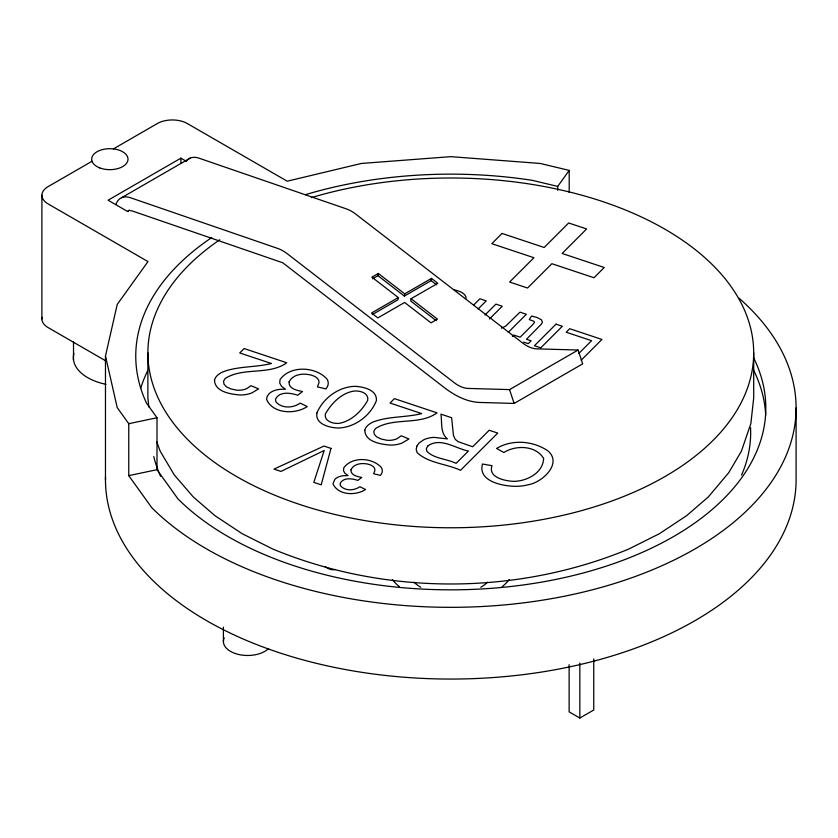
<?xml version="1.0" encoding="UTF-8"?>
<svg xmlns="http://www.w3.org/2000/svg" width="838" height="838" viewBox="0 0 838 838"><rect width="100%" height="100%" fill="white"/><g stroke="black" fill="none" stroke-linecap="round" stroke-linejoin="round"><path stroke-width="1.26" d="M465.918 298.538L465.97 296.914C464.105 292.378 458.669 290.933 454.332 289.906M377.959 275.692L378.315 273.46L404.712 293.845L404.356 296.076L377.959 275.692L372.596 278.782M378.315 273.46L371.883 277.169L398.28 297.553L397.924 299.795L372.271 314.606M404.712 293.845L431.486 278.394L437.824 283.286L411.049 298.737L410.693 300.978L436.074 320.577M404.356 296.076L431.13 280.625L431.486 278.394M105.473 479.682L105.473 356.024L117.236 304.424L147.98 261.582L48.112 203.917A21.201 12.245 0 0 1 48.112 186.612L92.023 161.263M557.71 190.31L557.71 186.413L569.201 170.397L540.154 163.452L450.781 156.654L361.408 163.452L287.193 181.197L187.335 123.542A21.201 12.245 0 0 0 157.345 123.542L113.434 148.892M473.606 305.063L479.891 298.778L486.229 300.884L478.142 308.981M484.972 315.046L495.907 304.11L502.234 306.226L489.476 318.985M508.289 332.309L526.337 314.26L520.01 312.145L505.681 326.129L501.365 328.129M512.385 336.478L513.799 335.053L520.178 337.18L532.79 324.557L534.466 322.441L534.089 321.363L529.26 319.592L531.575 316.062L536.687 317.33L541.411 319.739L542.427 322.284L541.411 324.076L526.474 339.275L531.114 340.825L528.275 343.664L523.624 342.124M578.901 353.374L591.586 340.689L566.174 332.225L569.693 328.706L601.925 339.453L581.163 360.214M186.581 161.441L180.903 158.162L108.081 200.209L127.355 211.344L129.597 210.045M121.583 197.716L190.121 158.141M398.28 297.553L371.517 313.014L377.844 317.906L404.618 302.455L431.025 322.84L437.446 319.131L411.049 298.737M116.063 204.126A27.266 15.744 60 0 1 130.519 197.747L277.692 248.425A38.286 22.102 60 0 1 286.764 253.338L454.028 382.537A33.499 19.337 60 0 0 468.138 388.423L509.546 389.607L578.084 350.043L582.682 363.86L514.134 403.434L479.807 402.45A83.748 48.353 60 0 1 444.528 387.743L282.752 262.776L132.634 211.092A12.12 6.997 60 0 0 130.519 210.715M569.128 664.723L569.128 711.86L579.833 718.04L593.754 710.006L593.754 658.94M105.473 356.024L117.236 407.624L128.759 423.693L157.01 417.753L157.01 469.699L177.97 498.903A315.025 181.877 0 0 0 574.03 575.339A315.025 181.877 0 0 0 753.509 357.637M128.759 423.693L128.759 475.628L157.01 469.699M578.084 350.043L536.687 348.849A33.499 19.337 60 0 1 522.566 342.962L355.302 213.763A38.286 22.102 60 0 0 346.241 208.851L199.056 158.183A27.266 15.744 60 0 0 186.811 160.613M557.71 186.413L532.319 180.348A315.025 181.877 0 0 0 305.242 194.72M106.457 361.272L48.112 327.585A21.201 12.245 0 0 1 42.078 317.33M325.322 566.771L328.695 568.719A6.055 3.499 0 0 0 335.294 569.484M431.13 280.625L436.556 284.815M157.01 417.753L146.493 403.099A315.025 181.877 0 0 1 211.742 237.563M128.759 475.628L151.73 507.65A345.319 199.371 0 0 0 632.187 577.602A345.319 199.371 0 0 0 739.137 298.276M156.643 441.584L160.173 451.169L174.252 474.884L193.264 496.944L214.874 515.621L242.151 533.691L272.769 549.026C385.071 595.629 516.491 595.629 628.793 549.026L659.422 533.691L686.699 515.621L708.309 496.944L728.746 472.684L741.4 451.169L750.869 423.546L753.697 397.903L753.697 352.882M509.546 389.607L514.134 403.434M148.829 407.069L147.876 397.903L147.876 352.882M796.1 407.959L796.1 479.682A345.319 199.371 0 0 1 448.602 679.052A345.319 199.371 0 0 1 105.494 477.168M579.833 663.047L579.833 718.04M569.201 170.397L569.201 192.468M223.411 627.086L223.411 641.489M180.903 158.162L180.903 163.379M73.514 341.988L73.514 359.994M41.9 195.264L41.9 318.932M127.879 211.543A12.12 6.997 60 0 1 128.664 211.082M311.317 197.642A302.906 174.88 0 0 1 752.608 338.133A302.906 174.88 0 0 1 358.507 519.455A302.906 174.88 0 0 1 219.807 239.752M509.19 579.561A63.615 36.725 0 0 1 502.255 586.59M399.317 586.59A63.615 36.725 0 0 1 392.383 579.561M268.621 648.486A24.229 13.995 0 0 1 238.369 654.415A24.229 13.995 0 0 1 224.228 637.865M487.507 582.201A42.403 24.48 0 0 1 480.771 587.27M420.802 587.27A42.403 24.48 0 0 1 414.056 582.201M140.69 388.277A315.025 181.877 0 0 1 147.519 371.087M753.509 370.008A315.025 181.877 0 0 1 765.681 415.219M160.571 476.298A299.878 173.131 0 0 1 153.763 456.542M750.534 427.694A299.878 173.131 0 0 1 741.536 475.094M105.923 384.317A49.17 28.387 0 0 1 73.88 353.374M543.6 458.417C543.254 473.198 525.74 481.913 512.416 481.295C504.183 480.698 487.905 477.251 492.011 465.677L482.468 464.022C477.712 481.358 502.36 486.061 514.972 486.323A29.969 17.305 0 0 0 528.338 484.72C542.291 482.416 562.822 463.393 547.79 450.76C532.905 440.778 512.196 439.102 496.578 448.445L503.868 452.53C515.758 444.821 535.88 445.387 543.6 458.417M214.486 380.106C214.863 392.027 230.827 394.185 240.171 395.002A19.567 11.303 0 0 0 252.018 392.833L258.638 388.874L250.981 385.679L246.969 388.497A12.811 7.395 0 0 1 236.536 390.152L230.89 388.937L226.459 386.831L223.987 384.139L223.537 381.217L225.202 378.441C243.544 366.824 268.904 375.602 286.743 362.76L244.12 348.545L239.731 352.945L271.355 363.483C255.548 367.526 238.579 366.017 223.138 371.758A22.322 12.884 0 0 0 215.397 377.844L214.486 380.106M364.781 430.208C365.159 442.129 381.122 444.287 390.466 445.104A19.567 11.303 0 0 0 402.313 442.935L408.934 438.965L401.276 435.77L397.264 438.599A12.811 7.395 0 0 1 386.831 440.254L381.185 439.028L376.754 436.933L374.282 434.241L373.832 431.319L375.497 428.532C393.839 416.915 419.199 425.704 437.038 412.851L394.426 398.647L390.026 403.036L421.65 413.584C405.843 417.628 388.874 416.109 373.444 421.86A22.322 12.884 0 0 0 365.693 427.946L364.781 430.208M289.089 381.887C288.345 388.822 297.448 390.581 302.549 391.524L297.658 395.243C290.671 392.833 279.515 391.042 275.503 399.15L275.838 401.748C281.673 408.776 293.185 408.179 300.161 403.12L307.263 406.566C295.227 414.632 272.811 413.982 266.578 399.37L267.144 396.458L269.029 393.787A15.733 9.082 0 0 1 280.217 389.293L285.454 389.209L281.547 386.339L279.724 383.081L280.06 379.593C290.262 365.043 316.02 366.478 327.124 379.226A21.956 12.675 0 0 1 327.48 386.486L325.961 388.926L317.434 386.905L318.932 382.945A13.209 7.626 0 0 0 312.124 375.382C304.32 372.994 293.132 373.643 289.089 381.887M350.986 469.741C350.389 475.282 357.679 476.686 361.754 477.44L357.836 480.415C352.253 478.498 343.318 477.063 340.113 483.547L340.385 485.631C345.046 491.246 354.264 490.775 359.837 486.721L365.525 489.486C355.899 495.928 337.955 495.415 332.979 483.725L334.928 479.263A12.591 7.27 0 0 1 343.894 475.659L348.074 475.596L344.942 473.302L343.496 470.694L343.758 467.897C351.918 456.26 372.533 457.412 381.416 467.614A17.567 10.14 0 0 1 381.699 473.418L380.483 475.376L373.664 473.753L374.858 470.579A10.569 6.107 0 0 0 369.411 464.535C363.168 462.618 354.212 463.142 350.986 469.741M316.89 413.04C315.13 424.196 329.334 427.684 337.965 428.029C354.516 427.694 370.564 415.847 376.43 400.533C377.1 389.733 363.514 386.8 355.061 386.328C338.772 386.664 323.049 398.176 316.89 413.04M325.427 413.888C323.824 421.598 333.974 424.154 339.84 423.253C351.908 420.718 361.775 410.924 367.641 400.47C369.296 392.561 358.8 390.12 352.861 391.241C340.877 393.671 331.272 403.612 325.427 413.888M416.853 446.141L416.193 449.482L417.167 452.677C428.794 463.414 446.633 463.739 460.512 470.317L497.741 433.089L489.203 430.24L472.674 446.769L458.208 441.71L455.306 439.426L453.463 435.498L451.64 417.722L440.914 414.14C442.244 422.373 439.992 432.974 447.419 438.892L434 437.384A18.31 10.569 0 0 0 423.881 439.699L419.115 442.977L416.853 446.141M330.989 448.393L321.195 484.835L313.8 482.374L324.201 450.488L280.971 471.427L274.005 469.102L323.981 446.057L330.989 448.393M427.914 445.91L426.343 448.592L426.898 451.357C434.461 458.899 446.853 458.805 456.092 463.351L468.411 451.043C455.935 448.697 440.327 436.86 427.914 445.91M502.046 233.446L491.812 243.68L533.932 257.727L509.609 282.039L527.563 288.021L551.875 263.708L593.995 277.745L604.24 267.5L562.12 253.464L586.621 228.963L568.667 222.981L544.166 247.482L502.046 233.446M556.003 324.149L534.435 345.717L540.761 347.833L562.34 326.254L556.003 324.149M99.722 167.893A18.174 10.496 0 0 0 127.963 159.869A18.174 10.496 0 0 0 101.817 149.761A18.174 10.496 0 0 0 99.722 167.893"/></g></svg>
